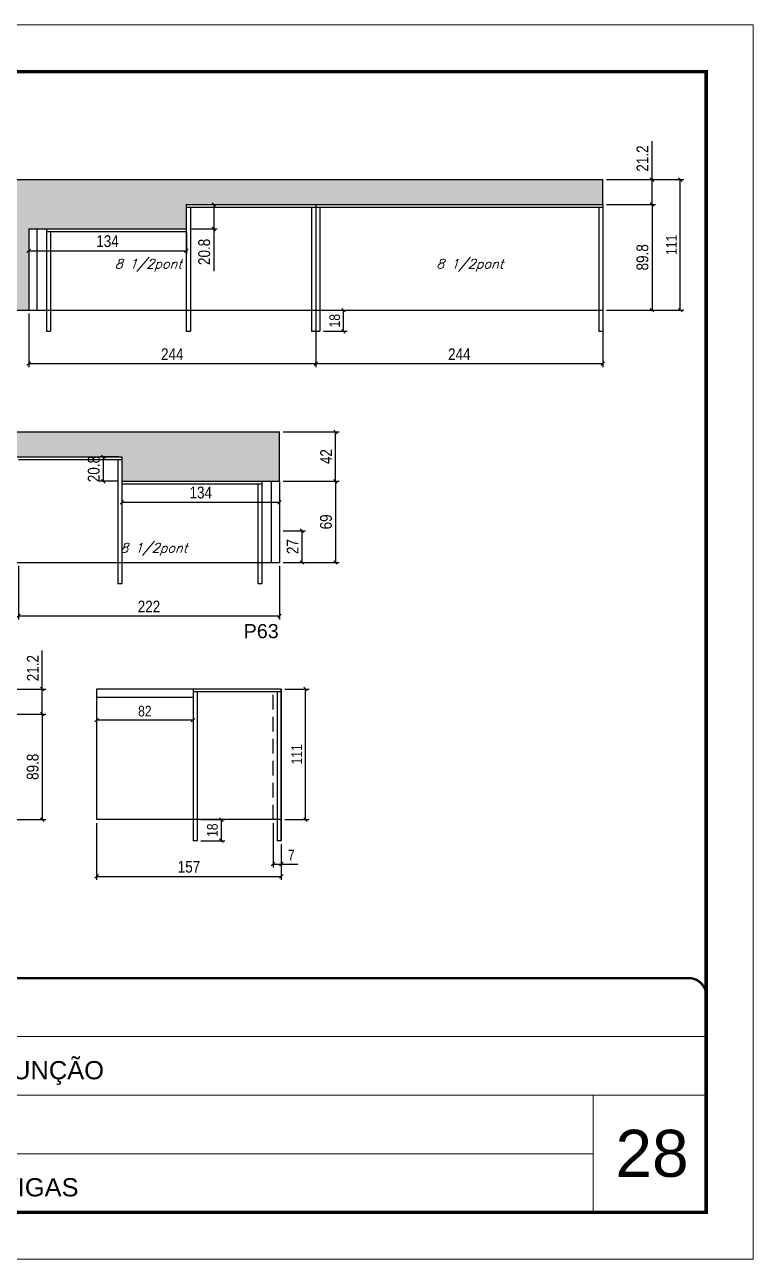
# Model space of a CAD drawing. Extents: x -20960 to -5926, y -2106 to 21915.
# Drawn here: x -6573 to -5953, y 13974 to 15024 of the extents above; entities that cross this region are included whole.
import ezdxf

# ---------------------------------------------------------------- set-up
doc = ezdxf.new("R2010")
doc.units = 0
for name, pattern in [('CONTINUO', [0]), ('DASHED', [0.75, 0.5, -0.25]), ('HIDDEN', [0.375, 0.25, -0.125])]:
    doc.linetypes.add(name, pattern=pattern)
for name, color, linetype in [('5', 5, 'Continuous'), ('COTA', 241, 'Continuous'), ('Painéis', 200, 'Continuous'), ('SARR_2.2x7', 40, 'Continuous'), ('SARR_3.5x7', 81, 'Continuous'), ('texto', 7, 'Continuous')]:
    doc.layers.add(name, color=color, linetype=linetype)
for name, color, linetype, lineweight in [('CARIMBO', 255, 'Continuous', 9), ('Folhas', 255, 'Continuous', 9), ('SARRAFO DE PRESSAO', 251, 'DASHED', 9)]:
    doc.layers.add(name, color=color, linetype=linetype, lineweight=lineweight)
doc.styles.add('ARIAL', font='arial.ttf')
doc.styles.add('COTA TECNICA', font='techl___.ttf', dxfattribs={"height": 10})
doc.styles.add('COTA TECNICA-50', font='techl___.ttf', dxfattribs={"height": 9})
doc.styles.add('Romans', font='romans.shx')
doc.styles.get("Standard").update_dxf_attribs({"font": 'arial.ttf'})
doc.dimstyles.new('COTA PAINEL-50', dxfattribs={"dimtxt": 9, "dimasz": 3, "dimexe": 3, "dimexo": 3, "dimgap": 3, "dimtad": 1, "dimdec": 1, "dimzin": 12, "dimdsep": 46, "dimtxsty": 'COTA TECNICA-50', "dimblk1": 'OBLIQUE', "dimblk2": 'OBLIQUE', "dimsah": 1, "dimcen": 0.9, "dimclrd": 4, "dimclre": 4, "dimclrt": 240, "dimadec": 1, "dimazin": 3, "dimtfac": 1, "dimtdec": 1, "dimtmove": 0, "dimatfit": 3, "dimfxl": 1, "dimtolj": 1, "dimtzin": 12, "dimarcsym": 0})
doc.dimstyles.new('PAINEL', dxfattribs={"dimtxt": 10, "dimasz": 3, "dimexe": 3, "dimexo": 3, "dimgap": 3, "dimtad": 1, "dimdec": 1, "dimzin": 12, "dimdsep": 46, "dimtxsty": 'COTA TECNICA', "dimblk1": 'OBLIQUE', "dimblk2": 'OBLIQUE', "dimsah": 1, "dimcen": 0.9, "dimclrd": 4, "dimclre": 4, "dimclrt": 240, "dimadec": 1, "dimazin": 3, "dimtfac": 1, "dimtdec": 1, "dimtmove": 0, "dimatfit": 3, "dimfxl": 1, "dimtolj": 1, "dimtzin": 12, "dimarcsym": 0})

# ---------------------------------------------------------------- blocks, each defined once
blk = doc.blocks.new('9999999999')
at = {"color": 30, "linetype": 'CONTINUO'}
for p, q in [((98564.6, 34379.6), (99584, 34379.6)), ((98564.6, 34329.8), (99488, 34329.8)), ((99584, 34329.8), (99488, 34329.8)), ((99488, 34329.8), (99488, 34230.2)), ((98564.6, 34280), (99488, 34280))]:
    blk.add_line(p, q, dxfattribs=at)
at = {"color": 30, "linetype": 'CONTINUO', "const_width": 2}
blk.add_lwpolyline([(99584, 34230.2), (99584, 34414.4, 0.414214), (99569, 34429.4), (98229, 34429.4, 0.414214), (98214, 34414.4), (98214, 34245.2, 0.414214), (98229, 34230.2), (99584, 34230.2)], format="xyb", dxfattribs=at)
at = {"layer": 'Folhas'}
blk.add_lwpolyline([(98139, 34190.2), (99624, 34190.2), (99624, 35240.2), (98139, 35240.2)], close=True, dxfattribs=at)
at = {"layer": 'Folhas', "color": 30, "const_width": 3}
blk.add_lwpolyline([(98214, 34230.2), (99584, 34230.2), (99584, 35200.2), (98214, 35200.2)], close=True, dxfattribs=at)
at = {"color": 7, "linetype": 'Continuous', "ltscale": 5, "style": 'ARIAL'}
for s, p in [('HOSPITAL ASSUNÇÃO', (98837.7, 34343.3)), ('LATERAIS DE VIGAS', (98837.7, 34243.7))]:
    blk.add_text(s, height=15.483, dxfattribs=at).set_placement(p)
blk = doc.blocks.new('_Oblique')
at = {"color": 0, "linetype": 'ByBlock', "lineweight": -2}
blk.add_line((-0.5, -0.5), (0.5, 0.5), dxfattribs=at)
blk = doc.blocks.new('*D1034')
at = {"layer": 'COTA', "color": 4, "lineweight": -2, "ltscale": 25, "transparency": 16777216}
for p, q in [((-6569.4, 14778.2), (-6569.4, 14732.7)), ((-6325.4, 14778.2), (-6325.4, 14732.7)), ((-6569.4, 14735.7), (-6325.4, 14735.7))]:
    blk.add_line(p, q, dxfattribs=at)
at = {"layer": 'Defpoints', "color": 0, "ltscale": 25, "transparency": 16777216}
for p in [(-6569.4, 14781.2), (-6325.4, 14781.2), (-6325.4, 14735.7)]:
    blk.add_point(p, dxfattribs=at)
at = {"layer": 'COTA', "color": 4, "lineweight": -2, "ltscale": 25, "transparency": 16777216, "xscale": 3, "yscale": 3, "zscale": 3, "rotation": 180}
blk.add_blockref('_Oblique', (-6569.4, 14735.7), dxfattribs=at)
at = {"layer": 'COTA', "color": 4, "lineweight": -2, "ltscale": 25, "transparency": 16777216, "xscale": 3, "yscale": 3, "zscale": 3}
blk.add_blockref('_Oblique', (-6325.4, 14735.7), dxfattribs=at)
at = {"layer": 'COTA', "color": 240, "ltscale": 25, "transparency": 16777216, "insert": (-6447.4, 14743.7), "char_height": 10, "attachment_point": 5, "style": 'COTA TECNICA'}
blk.add_mtext('\\A1;244', dxfattribs=at)
blk = doc.blocks.new('*D1035')
at = {"layer": 'COTA', "color": 4, "lineweight": -2, "ltscale": 25, "transparency": 16777216}
for p, q in [((-6325.4, 14778.2), (-6325.4, 14732.7)), ((-6081.4, 14778.2), (-6081.4, 14732.7)), ((-6325.4, 14735.7), (-6081.4, 14735.7))]:
    blk.add_line(p, q, dxfattribs=at)
at = {"layer": 'Defpoints', "color": 0, "ltscale": 25, "transparency": 16777216}
for p in [(-6325.4, 14781.2), (-6081.4, 14781.2), (-6081.4, 14735.7)]:
    blk.add_point(p, dxfattribs=at)
at = {"layer": 'COTA', "color": 4, "lineweight": -2, "ltscale": 25, "transparency": 16777216, "xscale": 3, "yscale": 3, "zscale": 3, "rotation": 180}
blk.add_blockref('_Oblique', (-6325.4, 14735.7), dxfattribs=at)
at = {"layer": 'COTA', "color": 4, "lineweight": -2, "ltscale": 25, "transparency": 16777216, "xscale": 3, "yscale": 3, "zscale": 3}
blk.add_blockref('_Oblique', (-6081.4, 14735.7), dxfattribs=at)
at = {"layer": 'COTA', "color": 240, "ltscale": 25, "transparency": 16777216, "insert": (-6203.4, 14743.7), "char_height": 10, "attachment_point": 5, "style": 'COTA TECNICA'}
blk.add_mtext('\\A1;244', dxfattribs=at)
blk = doc.blocks.new('*D1037')
at = {"layer": 'COTA', "color": 4, "lineweight": -2, "ltscale": 25, "transparency": 16777216}
for p, q in [((-6569.4, 14847.2), (-6569.4, 14828.6)), ((-6435.4, 14847.2), (-6435.4, 14828.6)), ((-6569.4, 14831.6), (-6435.4, 14831.6))]:
    blk.add_line(p, q, dxfattribs=at)
at = {"layer": 'Defpoints', "color": 0, "ltscale": 25, "transparency": 16777216}
for p in [(-6569.4, 14850.2), (-6435.4, 14850.2), (-6435.4, 14831.6)]:
    blk.add_point(p, dxfattribs=at)
at = {"layer": 'COTA', "color": 4, "lineweight": -2, "ltscale": 25, "transparency": 16777216, "xscale": 3, "yscale": 3, "zscale": 3, "rotation": 180}
blk.add_blockref('_Oblique', (-6569.4, 14831.6), dxfattribs=at)
at = {"layer": 'COTA', "color": 4, "lineweight": -2, "ltscale": 25, "transparency": 16777216, "xscale": 3, "yscale": 3, "zscale": 3}
blk.add_blockref('_Oblique', (-6435.4, 14831.6), dxfattribs=at)
at = {"layer": 'COTA', "color": 240, "ltscale": 25, "transparency": 16777216, "insert": (-6502.4, 14839.8), "char_height": 10, "attachment_point": 5, "style": 'COTA TECNICA'}
blk.add_mtext('\\A1;134', dxfattribs=at)
blk = doc.blocks.new('*D1039')
at = {"layer": 'COTA', "color": 4, "lineweight": -2, "ltscale": 25, "transparency": 16777216}
for p, q in [((-6432.4, 14871), (-6409.1, 14871)), ((-6412.1, 14871), (-6412.1, 14850.2)), ((-6432.4, 14850.2), (-6409.1, 14850.2)), ((-6412.1, 14850.2), (-6412.1, 14814.2))]:
    blk.add_line(p, q, dxfattribs=at)
at = {"layer": 'Defpoints', "color": 0, "ltscale": 25, "transparency": 16777216}
for p in [(-6435.4, 14871), (-6435.4, 14850.2), (-6412.1, 14850.2)]:
    blk.add_point(p, dxfattribs=at)
at = {"layer": 'COTA', "color": 4, "lineweight": -2, "ltscale": 25, "transparency": 16777216, "xscale": 3, "yscale": 3, "zscale": 3}
for p, rotation in [((-6412.1, 14871), 90), ((-6412.1, 14850.2), 270)]:
    blk.add_blockref('_Oblique', p, dxfattribs=dict(at, rotation=rotation))
at = {"layer": 'COTA', "color": 240, "ltscale": 25, "transparency": 16777216, "insert": (-6420.2, 14830.7), "char_height": 10, "attachment_point": 5, "rotation": 90, "style": 'COTA TECNICA'}
blk.add_mtext('\\A1;20.8', dxfattribs=at)
blk = doc.blocks.new('*D1048')
at = {"layer": 'COTA', "color": 4, "lineweight": -2, "ltscale": 25, "transparency": 16777216}
for p, q in [((-6078.4, 14871), (-6036.6, 14871)), ((-6039.6, 14871), (-6039.6, 14781.2)), ((-6078.4, 14781.2), (-6036.6, 14781.2))]:
    blk.add_line(p, q, dxfattribs=at)
at = {"layer": 'Defpoints', "color": 0, "ltscale": 25, "transparency": 16777216}
for p in [(-6081.4, 14871), (-6081.4, 14781.2), (-6039.6, 14781.2)]:
    blk.add_point(p, dxfattribs=at)
at = {"layer": 'COTA', "color": 4, "lineweight": -2, "ltscale": 25, "transparency": 16777216, "xscale": 3, "yscale": 3, "zscale": 3}
for p, rotation in [((-6039.6, 14871), 90), ((-6039.6, 14781.2), 270)]:
    blk.add_blockref('_Oblique', p, dxfattribs=dict(at, rotation=rotation))
at = {"layer": 'COTA', "color": 240, "ltscale": 25, "transparency": 16777216, "insert": (-6047.7, 14826.1), "char_height": 10, "attachment_point": 5, "rotation": 90, "style": 'COTA TECNICA'}
blk.add_mtext('\\A1;89.8', dxfattribs=at)
blk = doc.blocks.new('*D1049')
at = {"layer": 'COTA', "color": 4, "lineweight": -2, "ltscale": 25, "transparency": 16777216}
for p, q in [((-6039.6, 14892.2), (-6039.6, 14924.9)), ((-6078.4, 14892.2), (-6036.6, 14892.2)), ((-6039.6, 14871), (-6039.6, 14892.2)), ((-6078.4, 14871), (-6036.6, 14871))]:
    blk.add_line(p, q, dxfattribs=at)
at = {"layer": 'Defpoints', "color": 0, "ltscale": 25, "transparency": 16777216}
for p in [(-6081.4, 14892.2), (-6039.6, 14892.2), (-6081.4, 14871)]:
    blk.add_point(p, dxfattribs=at)
at = {"layer": 'COTA', "color": 4, "lineweight": -2, "ltscale": 25, "transparency": 16777216, "xscale": 3, "yscale": 3, "zscale": 3}
for p, rotation in [((-6039.6, 14892.2), 90), ((-6039.6, 14871), 270)]:
    blk.add_blockref('_Oblique', p, dxfattribs=dict(at, rotation=rotation))
at = {"layer": 'COTA', "color": 240, "ltscale": 25, "transparency": 16777216, "insert": (-6047.7, 14910.1), "char_height": 10, "attachment_point": 5, "rotation": 90, "style": 'COTA TECNICA'}
blk.add_mtext('\\A1;21.2', dxfattribs=at)
blk = doc.blocks.new('*D1050')
at = {"layer": 'COTA', "color": 4, "lineweight": -2, "ltscale": 25, "transparency": 16777216}
for p, q in [((-6595.9, 14437.7), (-6554.9, 14437.7)), ((-6557.9, 14437.7), (-6557.9, 14347.9)), ((-6595.9, 14347.9), (-6554.9, 14347.9))]:
    blk.add_line(p, q, dxfattribs=at)
at = {"layer": 'Defpoints', "color": 0, "ltscale": 25, "transparency": 16777216}
for p in [(-6598.9, 14437.7), (-6598.9, 14347.9), (-6557.9, 14347.9)]:
    blk.add_point(p, dxfattribs=at)
at = {"layer": 'COTA', "color": 4, "lineweight": -2, "ltscale": 25, "transparency": 16777216, "xscale": 3, "yscale": 3, "zscale": 3}
for p, rotation in [((-6557.9, 14437.7), 90), ((-6557.9, 14347.9), 270)]:
    blk.add_blockref('_Oblique', p, dxfattribs=dict(at, rotation=rotation))
at = {"layer": 'COTA', "color": 240, "ltscale": 25, "transparency": 16777216, "insert": (-6566, 14392.8), "char_height": 10, "attachment_point": 5, "rotation": 90, "style": 'COTA TECNICA'}
blk.add_mtext('\\A1;89.8', dxfattribs=at)
blk = doc.blocks.new('*D1051')
at = {"layer": 'COTA', "color": 4, "lineweight": -2, "ltscale": 25, "transparency": 16777216}
for p, q in [((-6557.9, 14458.9), (-6557.9, 14491.6)), ((-6595.9, 14458.9), (-6554.9, 14458.9)), ((-6557.9, 14437.7), (-6557.9, 14458.9)), ((-6595.9, 14437.7), (-6554.9, 14437.7))]:
    blk.add_line(p, q, dxfattribs=at)
at = {"layer": 'Defpoints', "color": 0, "ltscale": 25, "transparency": 16777216}
for p in [(-6598.9, 14458.9), (-6557.9, 14458.9), (-6598.9, 14437.7)]:
    blk.add_point(p, dxfattribs=at)
at = {"layer": 'COTA', "color": 4, "lineweight": -2, "ltscale": 25, "transparency": 16777216, "xscale": 3, "yscale": 3, "zscale": 3}
for p, rotation in [((-6557.9, 14458.9), 90), ((-6557.9, 14437.7), 270)]:
    blk.add_blockref('_Oblique', p, dxfattribs=dict(at, rotation=rotation))
at = {"layer": 'COTA', "color": 240, "ltscale": 25, "transparency": 16777216, "insert": (-6565.9, 14476.7), "char_height": 10, "attachment_point": 5, "rotation": 90, "style": 'COTA TECNICA'}
blk.add_mtext('\\A1;21.2', dxfattribs=at)
blk = doc.blocks.new('*D1054')
at = {"layer": 'COTA', "color": 4, "lineweight": -2, "ltscale": 25, "transparency": 16777216}
for p, q in [((-6578.2, 14563.6), (-6578.2, 14518.1)), ((-6356.2, 14563.6), (-6356.2, 14518.1)), ((-6578.2, 14521.1), (-6356.2, 14521.1))]:
    blk.add_line(p, q, dxfattribs=at)
at = {"layer": 'Defpoints', "color": 0, "ltscale": 25, "transparency": 16777216}
for p in [(-6578.2, 14566.6), (-6356.2, 14566.6), (-6356.2, 14521.1)]:
    blk.add_point(p, dxfattribs=at)
at = {"layer": 'COTA', "color": 4, "lineweight": -2, "ltscale": 25, "transparency": 16777216, "xscale": 3, "yscale": 3, "zscale": 3, "rotation": 180}
blk.add_blockref('_Oblique', (-6578.2, 14521.1), dxfattribs=at)
at = {"layer": 'COTA', "color": 4, "lineweight": -2, "ltscale": 25, "transparency": 16777216, "xscale": 3, "yscale": 3, "zscale": 3}
blk.add_blockref('_Oblique', (-6356.2, 14521.1), dxfattribs=at)
at = {"layer": 'COTA', "color": 240, "ltscale": 25, "transparency": 16777216, "insert": (-6467.2, 14529.1), "char_height": 10, "attachment_point": 5, "style": 'COTA TECNICA'}
blk.add_mtext('\\A1;222', dxfattribs=at)
blk = doc.blocks.new('*D1057')
at = {"layer": 'COTA', "color": 4, "lineweight": -2, "ltscale": 25, "transparency": 16777216}
for p, q in [((-6353.2, 14635.6), (-6305.6, 14635.6)), ((-6308.6, 14635.6), (-6308.6, 14566.6)), ((-6353.2, 14566.6), (-6305.6, 14566.6))]:
    blk.add_line(p, q, dxfattribs=at)
at = {"layer": 'Defpoints', "color": 0, "ltscale": 25, "transparency": 16777216}
for p in [(-6356.2, 14635.6), (-6356.2, 14566.6), (-6308.6, 14566.6)]:
    blk.add_point(p, dxfattribs=at)
at = {"layer": 'COTA', "color": 4, "lineweight": -2, "ltscale": 25, "transparency": 16777216, "xscale": 3, "yscale": 3, "zscale": 3}
for p, rotation in [((-6308.6, 14635.6), 90), ((-6308.6, 14566.6), 270)]:
    blk.add_blockref('_Oblique', p, dxfattribs=dict(at, rotation=rotation))
at = {"layer": 'COTA', "color": 240, "ltscale": 25, "transparency": 16777216, "insert": (-6316.7, 14601.1), "char_height": 10, "attachment_point": 5, "rotation": 90, "style": 'COTA TECNICA'}
blk.add_mtext('\\A1;69', dxfattribs=at)
blk = doc.blocks.new('*D1058')
at = {"layer": 'COTA', "color": 4, "lineweight": -2, "ltscale": 25, "transparency": 16777216}
for p, q in [((-6353.2, 14677.6), (-6305.6, 14677.6)), ((-6308.6, 14635.6), (-6308.6, 14677.6)), ((-6353.2, 14635.6), (-6305.6, 14635.6))]:
    blk.add_line(p, q, dxfattribs=at)
at = {"layer": 'Defpoints', "color": 0, "ltscale": 25, "transparency": 16777216}
for p in [(-6356.2, 14677.6), (-6308.6, 14677.6), (-6356.2, 14635.6)]:
    blk.add_point(p, dxfattribs=at)
at = {"layer": 'COTA', "color": 4, "lineweight": -2, "ltscale": 25, "transparency": 16777216, "xscale": 3, "yscale": 3, "zscale": 3}
for p, rotation in [((-6308.6, 14677.6), 90), ((-6308.6, 14635.6), 270)]:
    blk.add_blockref('_Oblique', p, dxfattribs=dict(at, rotation=rotation))
at = {"layer": 'COTA', "color": 240, "ltscale": 25, "transparency": 16777216, "insert": (-6316.6, 14656.6), "char_height": 10, "attachment_point": 5, "rotation": 90, "style": 'COTA TECNICA'}
blk.add_mtext('\\A1;42', dxfattribs=at)
blk = doc.blocks.new('*D1059')
at = {"layer": 'COTA', "color": 4, "lineweight": -2, "ltscale": 25, "transparency": 16777216}
for p, q in [((-6493.2, 14656.4), (-6509, 14656.4)), ((-6506, 14656.4), (-6506, 14635.6)), ((-6493.2, 14635.6), (-6509, 14635.6))]:
    blk.add_line(p, q, dxfattribs=at)
at = {"layer": 'Defpoints', "color": 0, "ltscale": 25, "transparency": 16777216}
for p in [(-6490.2, 14656.4), (-6506, 14635.6), (-6490.2, 14635.6)]:
    blk.add_point(p, dxfattribs=at)
at = {"layer": 'COTA', "color": 4, "lineweight": -2, "ltscale": 25, "transparency": 16777216, "xscale": 3, "yscale": 3, "zscale": 3}
for p, rotation in [((-6506, 14656.4), 90), ((-6506, 14635.6), 270)]:
    blk.add_blockref('_Oblique', p, dxfattribs=dict(at, rotation=rotation))
at = {"layer": 'COTA', "color": 240, "ltscale": 25, "transparency": 16777216, "insert": (-6514.1, 14646), "char_height": 10, "attachment_point": 5, "rotation": 90, "style": 'COTA TECNICA'}
blk.add_mtext('\\A1;20.8', dxfattribs=at)
blk = doc.blocks.new('*D1060')
at = {"layer": 'COTA', "color": 4, "lineweight": -2, "ltscale": 25, "transparency": 16777216}
for p, q in [((-6490.2, 14632.6), (-6490.2, 14614.8)), ((-6356.2, 14632.6), (-6356.2, 14614.8)), ((-6490.2, 14617.8), (-6356.2, 14617.8))]:
    blk.add_line(p, q, dxfattribs=at)
at = {"layer": 'Defpoints', "color": 0, "ltscale": 25, "transparency": 16777216}
for p in [(-6490.2, 14635.6), (-6356.2, 14635.6), (-6356.2, 14617.8)]:
    blk.add_point(p, dxfattribs=at)
at = {"layer": 'COTA', "color": 4, "lineweight": -2, "ltscale": 25, "transparency": 16777216, "xscale": 3, "yscale": 3, "zscale": 3, "rotation": 180}
blk.add_blockref('_Oblique', (-6490.2, 14617.8), dxfattribs=at)
at = {"layer": 'COTA', "color": 4, "lineweight": -2, "ltscale": 25, "transparency": 16777216, "xscale": 3, "yscale": 3, "zscale": 3}
blk.add_blockref('_Oblique', (-6356.2, 14617.8), dxfattribs=at)
at = {"layer": 'COTA', "color": 240, "ltscale": 25, "transparency": 16777216, "insert": (-6423.2, 14626), "char_height": 10, "attachment_point": 5, "style": 'COTA TECNICA'}
blk.add_mtext('\\A1;134', dxfattribs=at)
blk = doc.blocks.new('*D1063')
at = {"layer": 'COTA', "color": 4, "lineweight": -2, "ltscale": 25, "transparency": 16777216}
for p, q in [((-6353.2, 14593.6), (-6334.1, 14593.6)), ((-6337.1, 14566.6), (-6337.1, 14593.6)), ((-6353.2, 14566.6), (-6334.1, 14566.6))]:
    blk.add_line(p, q, dxfattribs=at)
at = {"layer": 'Defpoints', "color": 0, "ltscale": 25, "transparency": 16777216}
for p in [(-6356.2, 14593.6), (-6337.1, 14593.6), (-6356.2, 14566.6)]:
    blk.add_point(p, dxfattribs=at)
at = {"layer": 'COTA', "color": 4, "lineweight": -2, "ltscale": 25, "transparency": 16777216, "xscale": 3, "yscale": 3, "zscale": 3}
for p, rotation in [((-6337.1, 14593.6), 90), ((-6337.1, 14566.6), 270)]:
    blk.add_blockref('_Oblique', p, dxfattribs=dict(at, rotation=rotation))
at = {"layer": 'COTA', "color": 240, "ltscale": 25, "transparency": 16777216, "insert": (-6345.1, 14580.1), "char_height": 10, "attachment_point": 5, "rotation": 90, "style": 'COTA TECNICA'}
blk.add_mtext('\\A1;27', dxfattribs=at)
blk = doc.blocks.new('*D1065')
at = {"layer": 'COTA', "color": 4, "lineweight": -2, "transparency": 16777216}
for p, q in [((-6078.4, 14892.2), (-6012.6, 14892.2)), ((-6015.6, 14781.2), (-6015.6, 14892.2)), ((-6078.4, 14781.2), (-6012.6, 14781.2))]:
    blk.add_line(p, q, dxfattribs=at)
at = {"layer": 'Defpoints', "color": 0, "transparency": 16777216}
for p in [(-6081.4, 14892.2), (-6015.6, 14892.2), (-6081.4, 14781.2)]:
    blk.add_point(p, dxfattribs=at)
at = {"layer": 'COTA', "color": 4, "lineweight": -2, "transparency": 16777216, "xscale": 3, "yscale": 3, "zscale": 3}
for p, rotation in [((-6015.6, 14892.2), 90), ((-6015.6, 14781.2), 270)]:
    blk.add_blockref('_Oblique', p, dxfattribs=dict(at, rotation=rotation))
at = {"layer": 'COTA', "color": 240, "transparency": 16777216, "insert": (-6023.1, 14836.7), "char_height": 9, "attachment_point": 5, "rotation": 90, "style": 'COTA TECNICA-50'}
blk.add_mtext('\\A1;111', dxfattribs=at)
blk = doc.blocks.new('*D1069')
at = {"layer": 'COTA', "color": 4, "lineweight": -2, "transparency": 16777216}
for p, q in [((-6318.9, 14781.2), (-6298.8, 14781.2)), ((-6301.8, 14763.2), (-6301.8, 14781.2)), ((-6318.9, 14763.2), (-6298.8, 14763.2))]:
    blk.add_line(p, q, dxfattribs=at)
at = {"layer": 'Defpoints', "color": 0, "transparency": 16777216}
for p in [(-6321.9, 14781.2), (-6301.8, 14781.2), (-6321.9, 14763.2)]:
    blk.add_point(p, dxfattribs=at)
at = {"layer": 'COTA', "color": 4, "lineweight": -2, "transparency": 16777216, "xscale": 3, "yscale": 3, "zscale": 3}
for p, rotation in [((-6301.8, 14781.2), 90), ((-6301.8, 14763.2), 270)]:
    blk.add_blockref('_Oblique', p, dxfattribs=dict(at, rotation=rotation))
at = {"layer": 'COTA', "color": 240, "transparency": 16777216, "insert": (-6309.3, 14772.2), "char_height": 9, "attachment_point": 5, "rotation": 90, "style": 'COTA TECNICA-50'}
blk.add_mtext('\\A1;18', dxfattribs=at)
blk = doc.blocks.new('*D1744')
at = {"layer": 'COTA', "color": 4, "lineweight": -2, "ltscale": 25, "transparency": 16777216}
for p, q in [((-6511.7, 14344.9), (-6511.7, 14296.6)), ((-6354.7, 14326.9), (-6354.7, 14296.6)), ((-6511.7, 14299.6), (-6354.7, 14299.6))]:
    blk.add_line(p, q, dxfattribs=at)
at = {"layer": 'Defpoints', "color": 0, "ltscale": 25, "transparency": 16777216}
for p in [(-6511.7, 14347.9), (-6354.7, 14329.9), (-6354.7, 14299.6)]:
    blk.add_point(p, dxfattribs=at)
at = {"layer": 'COTA', "color": 4, "lineweight": -2, "ltscale": 25, "transparency": 16777216, "xscale": 3, "yscale": 3, "zscale": 3, "rotation": 180}
blk.add_blockref('_Oblique', (-6511.7, 14299.6), dxfattribs=at)
at = {"layer": 'COTA', "color": 4, "lineweight": -2, "ltscale": 25, "transparency": 16777216, "xscale": 3, "yscale": 3, "zscale": 3}
blk.add_blockref('_Oblique', (-6354.7, 14299.6), dxfattribs=at)
at = {"layer": 'COTA', "color": 240, "ltscale": 25, "transparency": 16777216, "insert": (-6433.2, 14307.7), "char_height": 10, "attachment_point": 5, "style": 'COTA TECNICA'}
blk.add_mtext('\\A1;157', dxfattribs=at)
blk = doc.blocks.new('*D1746')
at = {"layer": 'Defpoints', "color": 0, "transparency": 16777216}
for p in [(-6511.7, 14451.9), (-6429.7, 14451.9), (-6511.7, 14432.5)]:
    blk.add_point(p, dxfattribs=at)
at = {"layer": 'Painéis', "color": 4, "lineweight": -2, "transparency": 16777216}
for p, q in [((-6511.7, 14448.9), (-6511.7, 14429.5)), ((-6429.7, 14448.9), (-6429.7, 14429.5)), ((-6429.7, 14432.5), (-6511.7, 14432.5))]:
    blk.add_line(p, q, dxfattribs=at)
at = {"layer": 'Painéis', "color": 4, "lineweight": -2, "transparency": 16777216, "xscale": 3, "yscale": 3, "zscale": 3, "rotation": 180}
blk.add_blockref('_Oblique', (-6511.7, 14432.5), dxfattribs=at)
at = {"layer": 'Painéis', "color": 4, "lineweight": -2, "transparency": 16777216, "xscale": 3, "yscale": 3, "zscale": 3}
blk.add_blockref('_Oblique', (-6429.7, 14432.5), dxfattribs=at)
at = {"layer": 'Painéis', "color": 240, "transparency": 16777216, "insert": (-6470.7, 14440.1), "char_height": 9, "attachment_point": 5, "style": 'COTA TECNICA-50'}
blk.add_mtext('\\A1;82', dxfattribs=at)
blk = doc.blocks.new('*D1747')
at = {"layer": 'Defpoints', "color": 0, "transparency": 16777216}
for p in [(-6361.7, 14347.9), (-6354.7, 14329.9), (-6354.7, 14310.1)]:
    blk.add_point(p, dxfattribs=at)
at = {"layer": 'Painéis', "color": 4, "lineweight": -2, "transparency": 16777216}
for p, q in [((-6361.7, 14344.9), (-6361.7, 14307.1)), ((-6354.7, 14326.9), (-6354.7, 14307.1)), ((-6361.7, 14310.1), (-6354.7, 14310.1)), ((-6354.7, 14310.1), (-6340.6, 14310.1))]:
    blk.add_line(p, q, dxfattribs=at)
at = {"layer": 'Painéis', "color": 4, "lineweight": -2, "transparency": 16777216, "xscale": 3, "yscale": 3, "zscale": 3, "rotation": 180}
blk.add_blockref('_Oblique', (-6361.7, 14310.1), dxfattribs=at)
at = {"layer": 'Painéis', "color": 4, "lineweight": -2, "transparency": 16777216, "xscale": 3, "yscale": 3, "zscale": 3}
blk.add_blockref('_Oblique', (-6354.7, 14310.1), dxfattribs=at)
at = {"layer": 'Painéis', "color": 240, "transparency": 16777216, "insert": (-6346.2, 14317.7), "char_height": 9, "attachment_point": 5, "style": 'COTA TECNICA-50'}
blk.add_mtext('\\A1;7', dxfattribs=at)
blk = doc.blocks.new('*D1748')
at = {"layer": 'Defpoints', "color": 0, "transparency": 16777216}
for p in [(-6426.2, 14347.9), (-6405.6, 14347.9), (-6426.2, 14329.9)]:
    blk.add_point(p, dxfattribs=at)
at = {"layer": 'Painéis', "color": 4, "lineweight": -2, "transparency": 16777216}
for p, q in [((-6423.2, 14347.9), (-6402.6, 14347.9)), ((-6405.6, 14329.9), (-6405.6, 14347.9)), ((-6423.2, 14329.9), (-6402.6, 14329.9))]:
    blk.add_line(p, q, dxfattribs=at)
at = {"layer": 'Painéis', "color": 4, "lineweight": -2, "transparency": 16777216, "xscale": 3, "yscale": 3, "zscale": 3}
for p, rotation in [((-6405.6, 14347.9), 90), ((-6405.6, 14329.9), 270)]:
    blk.add_blockref('_Oblique', p, dxfattribs=dict(at, rotation=rotation))
at = {"layer": 'Painéis', "color": 240, "transparency": 16777216, "insert": (-6413.2, 14338.9), "char_height": 9, "attachment_point": 5, "rotation": 90, "style": 'COTA TECNICA-50'}
blk.add_mtext('\\A1;18', dxfattribs=at)
blk = doc.blocks.new('*D1749')
at = {"layer": 'Defpoints', "color": 0, "transparency": 16777216}
for p in [(-6354.7, 14458.9), (-6334.1, 14458.9), (-6354.7, 14347.9)]:
    blk.add_point(p, dxfattribs=at)
at = {"layer": 'Painéis', "color": 4, "lineweight": -2, "transparency": 16777216}
for p, q in [((-6351.7, 14458.9), (-6331.1, 14458.9)), ((-6334.1, 14347.9), (-6334.1, 14458.9)), ((-6351.7, 14347.9), (-6331.1, 14347.9))]:
    blk.add_line(p, q, dxfattribs=at)
at = {"layer": 'Painéis', "color": 4, "lineweight": -2, "transparency": 16777216, "xscale": 3, "yscale": 3, "zscale": 3}
for p, rotation in [((-6334.1, 14458.9), 90), ((-6334.1, 14347.9), 270)]:
    blk.add_blockref('_Oblique', p, dxfattribs=dict(at, rotation=rotation))
at = {"layer": 'Painéis', "color": 240, "transparency": 16777216, "insert": (-6341.6, 14403.4), "char_height": 9, "attachment_point": 5, "rotation": 90, "style": 'COTA TECNICA-50'}
blk.add_mtext('\\A1;111', dxfattribs=at)

msp = doc.modelspace()

# ---------------------------------------------------------------- hatches: boundary and pattern name
at = {"layer": 'COTA', "linetype": 'ByBlock'}
h = msp.add_hatch(dxfattribs=at)
h.set_pattern_fill('AR-CONC', color=256, scale=0.03)
h.set_pattern_definition([(50, (-146230.308, -16891.452), (5.46554007, -0.47817257), [0.5715, -6.2865]), (355, (-146230.308, -16891.452), (-1.05730264, 5.73170536), [0.4572, -5.02921753]), (100.4514447, (-146229.8526, -16891.492), (4.40823741, 5.25353256), [0.48570026, -5.34270734]), (46.1842, (-146230.308, -16889.928), (8.13237123, -1.26126984), [0.85725, -9.42975]), (96.6355576, (-146229.63, -16890.033), (7.122124, 7.42278374), [0.7285507, -8.01406824]), (351.184151, (-146230.308, -16889.928), (7.122124, 7.42278374), [0.685799, -7.54379196]), (21, (-146229.546, -16890.309), (4.54843174, -3.06795595), [0.5715, -6.2865]), (326, (-146229.546, -16890.309), (1.85406085, 5.52563898), [0.4572, -5.0292]), (71.451445, (-146229.167, -16890.565), (6.40249258, 2.45768307), [0.48570026, -5.34269813]), (37.5, (-146230.308, -16891.4522), (0.092658098, 2.536651166), [0, -4.96824, 0, -5.1054, 0, -5.04825]), (7.5, (-146230.308, -16891.4522), (2.004589875, 3.005417245), [0, -2.91084, 0, -4.85394, 0, -1.92405]), (327.5, (-146232.0073, -16891.4522), (4.067717855, -0.17186232), [0, -1.905, 0, -5.9436, 0, -7.8867]), (317.5, (-146232.7693, -16891.4522), (4.44387544, 0.76279473), [0, -2.4765, 0, -3.94716, 0, -5.6007])])
h.paths.add_polyline_path([(-6609.43, 14892.2), (-6743.43, 14892.2), (-7308.93, 14892.2), (-7308.93, 14871), (-6743.43, 14871), (-6743.43, 14850.2), (-6609.43, 14850.2), (-6609.43, 14781.2), (-6569.43, 14781.2), (-6569.43, 14850.2), (-6435.43, 14850.2), (-6435.43, 14871), (-6081.43, 14871), (-6081.43, 14871), (-6081.43, 14892.2), (-6435.43, 14892.2), (-6569.43, 14892.2)])
h = msp.add_hatch(dxfattribs=at)
h.set_pattern_fill('AR-CONC', color=256, scale=0.03)
h.set_pattern_definition([(50, (-147749.963, -14883.989), (5.46554007, -0.47817257), [0.5715, -6.2865]), (355, (-147749.963, -14883.989), (-1.05730264, 5.73170536), [0.4572, -5.02921753]), (100.4514447, (-147749.5074, -14884.029), (4.40823741, 5.25353256), [0.48570026, -5.34270734]), (46.1842, (-147749.963, -14882.465), (8.13237123, -1.26126984), [0.85725, -9.42975]), (96.6355576, (-147749.285, -14882.57), (7.122124, 7.42278374), [0.7285507, -8.01406824]), (351.184151, (-147749.963, -14882.465), (7.122124, 7.42278374), [0.685799, -7.54379196]), (21, (-147749.201, -14882.846), (4.54843174, -3.06795595), [0.5715, -6.2865]), (326, (-147749.201, -14882.846), (1.85406085, 5.52563898), [0.4572, -5.0292]), (71.451445, (-147748.822, -14883.1016), (6.40249258, 2.45768307), [0.48570026, -5.34269813]), (37.5, (-147749.9629, -14883.989), (0.092658098, 2.536651166), [0, -4.96824, 0, -5.1054, 0, -5.04825]), (7.5, (-147749.963, -14883.989), (2.004589875, 3.005417245), [0, -2.91084, 0, -4.85394, 0, -1.92405]), (327.5, (-147751.6622, -14883.989), (4.067717855, -0.17186232), [0, -1.905, 0, -5.9436, 0, -7.8867]), (317.5, (-147752.424, -14883.989), (4.44387544, 0.76279473), [0, -2.4765, 0, -3.94716, 0, -5.6007])])
h.paths.add_polyline_path([(-7308.93, 14677.6), (-7308.93, 14656.4), (-7220.93, 14656.4), (-7220.93, 14635.6), (-7086.93, 14635.6), (-7086.93, 14566.6), (-7066.2, 14566.6), (-7066.2, 14635.6), (-6932.2, 14635.6), (-6932.2, 14654.2), (-6932.2, 14656.4), (-6490.2, 14656.4), (-6490.2, 14635.6), (-6356.2, 14635.6), (-6356.2, 14677.6)])
h.paths.add_polyline_path([(-6504.29, 14629.29), (-6504.29, 14663.22), (-6524.87, 14663.22), (-6524.87, 14629.29)], flags=25)

# ---------------------------------------------------------------- linework, layer by layer
for p, q in [((-6609.43, 14892.2), (-6569.43, 14892.2)), ((-6569.43, 14892.2), (-6435.43, 14892.2)), ((-6435.43, 14892.2), (-6081.43, 14892.2)), ((-6081.43, 14871), (-6081.43, 14892.2)), ((-6609.43, 14781.2), (-6569.43, 14781.2)), ((-7308.93, 14677.6), (-6356.2, 14677.6)), ((-6356.2, 14635.6), (-6356.2, 14677.6))]:
    msp.add_line(p, q, dxfattribs=at)
at = {"layer": 'Painéis'}
for p, q in [((-6435.43, 14871), (-6081.43, 14871)), ((-6569.43, 14850.2), (-6435.43, 14850.2)), ((-6569.43, 14781.2), (-6435.43, 14781.2)), ((-6435.43, 14781.2), (-6081.43, 14781.2)), ((-6932.2, 14656.4), (-6490.2, 14656.4)), ((-6932.2, 14566.6), (-6356.2, 14566.6))]:
    msp.add_line(p, q, dxfattribs=at)
at = {"layer": 'Painéis', "ltscale": 25}
for p, q in [((-6435.43, 14871), (-6435.43, 14850.2)), ((-6325.43, 14871), (-6325.43, 14781.2)), ((-6081.43, 14871), (-6081.43, 14781.2)), ((-6569.43, 14850.2), (-6569.43, 14781.2)), ((-6490.2, 14656.4), (-6490.2, 14635.6)), ((-6490.2, 14635.6), (-6356.2, 14635.6)), ((-6356.2, 14635.6), (-6356.2, 14566.6)), ((-6354.73, 14458.85), (-6511.73, 14458.85)), ((-6511.73, 14458.85), (-6511.73, 14347.85)), ((-6354.73, 14329.85), (-6354.73, 14458.85)), ((-6354.73, 14347.85), (-6511.73, 14347.85))]:
    msp.add_line(p, q, dxfattribs=at)
at = {"layer": 'SARR_2.2x7', "linetype": 'Continuous'}
for p, q in [((-6435.43, 14868.8), (-6325.43, 14868.8)), ((-6325.43, 14868.8), (-6081.43, 14868.8)), ((-6562.43, 14850.2), (-6562.43, 14781.2)), ((-6554.43, 14848), (-6435.43, 14848)), ((-6578.2, 14654.2), (-6490.2, 14654.2)), ((-6490.2, 14633.4), (-6371.2, 14633.4)), ((-6363.2, 14635.6), (-6363.2, 14566.6)), ((-6429.73, 14451.85), (-6511.73, 14451.85)), ((-6354.73, 14456.65), (-6429.73, 14456.65))]:
    msp.add_line(p, q, dxfattribs=at)
at = {"layer": 'SARR_2.2x7', "linetype": 'HIDDEN', "ltscale": 50}
msp.add_line((-6361.73, 14347.85), (-6361.73, 14458.85), dxfattribs=at)
at = {"layer": 'SARR_3.5x7'}
for p, q in [((-6435.43, 14868.8), (-6435.43, 14763.2)), ((-6431.93, 14868.8), (-6431.93, 14763.2)), ((-6328.93, 14868.8), (-6328.93, 14763.2)), ((-6325.43, 14868.8), (-6325.43, 14763.2)), ((-6321.93, 14868.8), (-6321.93, 14763.2)), ((-6084.93, 14868.8), (-6084.93, 14763.2)), ((-6081.43, 14868.8), (-6081.43, 14763.2)), ((-6554.43, 14850.2), (-6554.43, 14763.2)), ((-6550.93, 14848), (-6550.93, 14763.2)), ((-6493.7, 14654.2), (-6493.7, 14548.6)), ((-6490.2, 14654.2), (-6490.2, 14548.6)), ((-6374.7, 14633.4), (-6374.7, 14548.6)), ((-6371.2, 14635.6), (-6371.2, 14548.6)), ((-6429.73, 14458.85), (-6429.73, 14329.85)), ((-6354.73, 14458.85), (-6354.73, 14329.85)), ((-6426.23, 14456.65), (-6426.23, 14329.85)), ((-6358.23, 14456.65), (-6358.23, 14329.85)), ((-6426.23, 14329.85), (-6429.73, 14329.85)), ((-6354.73, 14329.85), (-6358.23, 14329.85))]:
    msp.add_line(p, q, dxfattribs=at)
at = {"layer": 'SARR_3.5x7', "ltscale": 25}
for p, q in [((-6554.43, 14763.2), (-6550.93, 14763.2)), ((-6435.43, 14763.2), (-6431.93, 14763.2)), ((-6328.93, 14763.2), (-6325.43, 14763.2)), ((-6325.43, 14763.2), (-6321.93, 14763.2)), ((-6084.93, 14763.2), (-6081.43, 14763.2)), ((-6493.7, 14548.6), (-6490.2, 14548.6)), ((-6374.7, 14548.6), (-6371.2, 14548.6))]:
    msp.add_line(p, q, dxfattribs=at)

# ---------------------------------------------------------------- block references
at = {"layer": 'SARRAFO DE PRESSAO', "color": 6, "linetype": 'ByBlock'}
msp.add_blockref('9999999999', (-105577.48, -20216.26), dxfattribs=at)

# ---------------------------------------------------------------- texts
at = {"layer": '5', "linetype": 'Continuous'}
msp.add_text('P63', height=12, rotation=0.00004, dxfattribs=at).set_placement((-6386.71, 14502.19))
at = {"layer": 'CARIMBO', "style": 'ARIAL'}
msp.add_text('28', height=40, dxfattribs=at).set_placement((-6070.64, 14044.08))
at = {"layer": 'texto', "color": 2, "char_height": 8, "attachment_point": 5, "style": 'Romans'}
for insert in [(-6467.71, 14819.33), (-6194.48, 14819.33), (-6463.12, 14577.73)]:
    msp.add_mtext('{\\Q19;\\C256;8 1/2pont}', dxfattribs=dict(at, insert=insert))

# ---------------------------------------------------------------- dimensions: what is measured, and where the dimension line sits
at = {"layer": 'COTA', "ltscale": 25}
for base, p1, p2, picture, middle in [((-6039.6, 14892.2), (-6081.43, 14871), (-6081.43, 14892.2), '*D1049', (-6047.66, 14910.06)), ((-6412.13, 14850.2), (-6435.43, 14871), (-6435.43, 14850.2), '*D1039', (-6420.25, 14830.67)), ((-6039.6, 14781.2), (-6081.43, 14871), (-6081.43, 14781.2), '*D1048', (-6047.7, 14826.1)), ((-6308.56, 14677.6), (-6356.2, 14635.6), (-6356.2, 14677.6), '*D1058', (-6316.63, 14656.6)), ((-6308.56, 14566.6), (-6356.2, 14635.6), (-6356.2, 14566.6), '*D1057', (-6316.69, 14601.1)), ((-6337.07, 14593.6), (-6356.2, 14566.6), (-6356.2, 14593.6), '*D1063', (-6345.15, 14580.1)), ((-6557.88, 14458.85), (-6598.93, 14437.65), (-6598.93, 14458.85), '*D1051', (-6565.94, 14476.72)), ((-6557.88, 14347.85), (-6598.93, 14437.65), (-6598.93, 14347.85), '*D1050', (-6565.99, 14392.75))]:
    dim = msp.add_linear_dim(base=base, p1=p1, p2=p2, angle=90, dimstyle='PAINEL', dxfattribs=at)
    dim.commit()
    dim.dimension.update_dxf_attribs({"geometry": picture, "text_midpoint": middle})
at = {"layer": 'COTA'}
for base, p1, p2, picture, middle in [((-6015.56, 14892.2), (-6081.43, 14781.2), (-6081.43, 14892.2), '*D1065', (-6023.11, 14836.7)), ((-6301.75, 14781.2), (-6321.93, 14763.2), (-6321.93, 14781.2), '*D1069', (-6309.34, 14772.2))]:
    dim = msp.add_linear_dim(base=base, p1=p1, p2=p2, angle=90, dimstyle='COTA PAINEL-50', dxfattribs=at)
    dim.commit()
    dim.dimension.update_dxf_attribs({"geometry": picture, "text_midpoint": middle})
at = {"layer": 'COTA', "ltscale": 25}
for base, p1, p2, picture, middle in [((-6435.43, 14831.58), (-6569.43, 14850.2), (-6435.43, 14850.2), '*D1037', (-6502.43, 14839.8)), ((-6356.2, 14617.83), (-6490.2, 14635.6), (-6356.2, 14635.6), '*D1060', (-6423.2, 14626.05)), ((-6354.73, 14299.55), (-6511.73, 14347.85), (-6354.73, 14329.85), '*D1744', (-6433.23, 14307.66))]:
    dim = msp.add_linear_dim(base=base, p1=p1, p2=p2, dimstyle='PAINEL', dxfattribs=at)
    dim.commit()
    dim.dimension.update_dxf_attribs({"geometry": picture, "text_midpoint": middle})
for base, p1, p2, picture, middle in [((-6325.43, 14735.66), (-6569.43, 14781.2), (-6325.43, 14781.2), '*D1034', (-6447.43, 14743.73)), ((-6081.43, 14735.66), (-6325.43, 14781.2), (-6081.43, 14781.2), '*D1035', (-6203.43, 14743.73)), ((-6356.2, 14521.06), (-6578.2, 14566.6), (-6356.2, 14566.6), '*D1054', (-6467.2, 14529.06))]:
    dim = msp.add_linear_dim(base=base, p1=p1, p2=p2, dimstyle='PAINEL', override={"dimtmove": 1}, dxfattribs=at)
    dim.commit()
    dim.dimension.update_dxf_attribs({"geometry": picture, "text_midpoint": middle})
dim = msp.add_linear_dim(base=(-6505.99, 14635.6), p1=(-6490.2, 14656.4), p2=(-6490.2, 14635.6), angle=90, dimstyle='PAINEL', dxfattribs=at)
dim.commit()
dim.dimension.update_dxf_attribs({"geometry": '*D1059', "text_midpoint": (-6505.99, 14646), "dimtype": 160})
at = {"layer": 'Painéis'}
dim = msp.add_linear_dim(base=(-6334.07, 14458.85), p1=(-6354.73, 14347.85), p2=(-6354.73, 14458.85), angle=90, dimstyle='COTA PAINEL-50', override={"dimtmove": 1}, dxfattribs=at)
dim.commit()
dim.dimension.update_dxf_attribs({"geometry": '*D1749', "text_midpoint": (-6341.62, 14403.35)})
for base, p1, p2, picture, middle in [((-6511.73, 14432.55), (-6429.73, 14451.85), (-6511.73, 14451.85), '*D1746', (-6470.73, 14440.13)), ((-6354.73, 14310.13), (-6361.73, 14347.85), (-6354.73, 14329.85), '*D1747', (-6346.15, 14317.7))]:
    dim = msp.add_linear_dim(base=base, p1=p1, p2=p2, dimstyle='COTA PAINEL-50', dxfattribs=at)
    dim.commit()
    dim.dimension.update_dxf_attribs({"geometry": picture, "text_midpoint": middle})
dim = msp.add_linear_dim(base=(-6405.57, 14347.85), p1=(-6426.23, 14329.85), p2=(-6426.23, 14347.85), angle=90, dimstyle='COTA PAINEL-50', dxfattribs=at)
dim.commit()
dim.dimension.update_dxf_attribs({"geometry": '*D1748', "text_midpoint": (-6413.15, 14338.85)})

doc.saveas('drawing.dxf')
